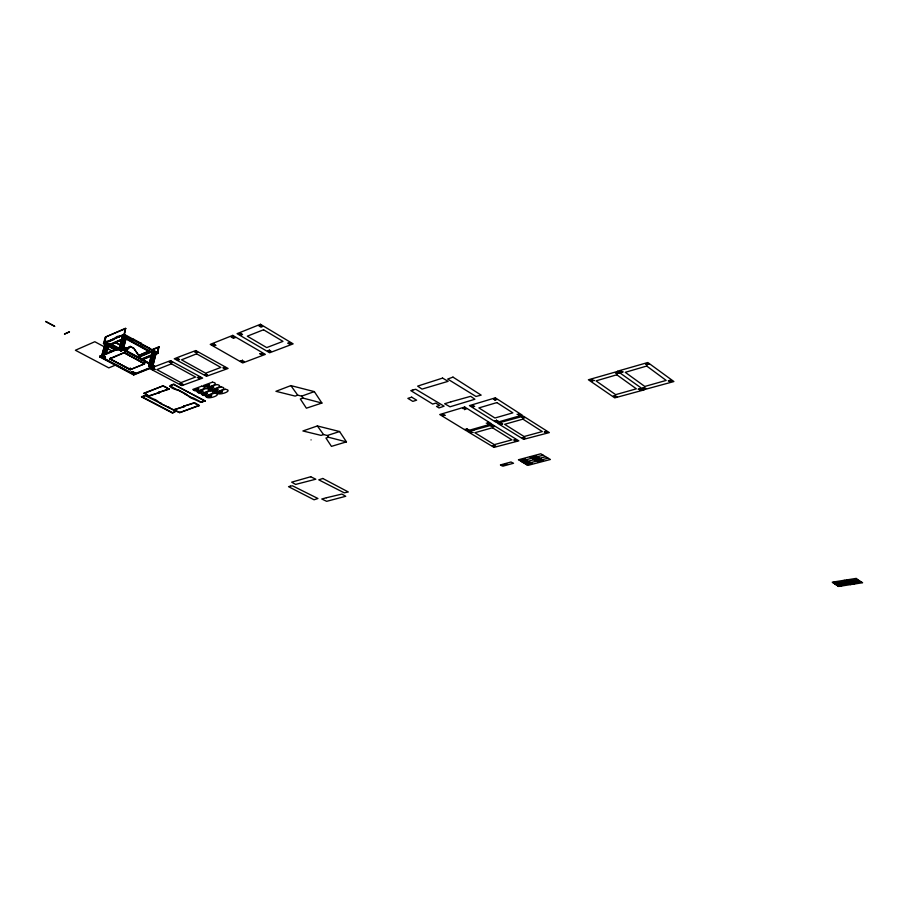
<?xml version="1.0" encoding="UTF-8"?>
<svg xmlns="http://www.w3.org/2000/svg" width="908" height="908" viewBox="0 0 908 908"><rect width="100%" height="100%" fill="white"/><g stroke="black" fill="none" stroke-linecap="round" stroke-linejoin="round"><path stroke-width="1.36" d="M130.128 368.285L130.162 369.613L130.457 368.33M130.23 368.364L130.162 369.613L109.834 358.751L111.06 358.138M462.637 408.464L464.419 408.714M466.508 408.884L464.737 408.623M464.964 429.234L466.701 429.495M468.732 429.654L467.007 429.405M469.515 432.015L471.241 432.265M473.272 432.435L471.547 432.174M486.223 423.151L487.971 423.4M490.036 423.571L488.288 423.31M493.498 399.361L494.985 399.577M496.789 399.69L495.303 399.475M517.049 414.32L518.513 414.536M513.519 440.005L515.233 440.255M520.25 414.922L518.786 414.718M517.231 440.675L515.506 440.425M311.081 439.892L311.035 439.915M202.734 401.711L205.072 400.825L200.85 402.392L193.007 398.68C190.26 398.703 185.368 392.744 185.289 394.549M196.457 404.446C197.059 403.64 204.005 408.634 194.278 403.039L183.632 406.285L194.38 402.653L196.82 403.958M200.85 402.392L202.825 401.325M193.007 398.68L193.642 398.09L200.94 402.006M184.426 406.262L173.825 409.837L184.324 406.648L183.722 405.899M173.825 409.837L179.636 412.652L198.988 405.354M204.981 401.211L173.939 384.538C163.985 385.276 176.3 390.644 178.138 389.782L185.924 393.959M177.503 390.383L178.138 389.782M141.5 396.898L172.35 412.981L176.141 411.301L145.462 395.718L141.5 396.898L145.564 395.332L153.543 399.032C156.221 398.975 161.204 404.854 161.284 403.095M174.166 411.676C174.291 412.936 174.54 410.529 176.243 410.927M176.606 411.29L179.739 412.266M173.939 384.538L205.072 400.825M160.671 403.674L168.445 407.306M168.355 407.692L168.967 407.113M169.263 388.772L158.525 392.54L169.16 389.157L163.224 385.786L144.088 393.13L148.855 395.865L159.343 392.528L148.753 396.251C146.948 396.319 146.426 393.709 146.245 394.935M171.896 384.958C172.021 386.286 172.282 383.766 174.041 384.141M143.986 393.516L163.224 385.786M163.122 386.184L166.107 387.33M150.887 366.128L150.365 364.539L152.465 365.493L152.317 366.548L152.533 365.72L151.137 365.515L150.728 367.104L154.655 352.247L155.949 352.849L155.983 352.213L154.587 352.009L151.137 367.014M152.703 361.452L153.77 357.48M153.622 351.918L153.906 352.758L152.249 352.735L154.712 353.904L153.895 351.26L150.149 365.368M152.646 366.594L156.199 352.667L154.474 352.418L154.201 351.578L154.008 352.349L152.283 352.1L148.64 365.799L152.646 366.594L156.199 352.667M158.106 349.671L158.866 346.822L157.799 353.439L155.2 354.495M158.389 349.557L157.629 352.406L153.736 354.006M154.281 366.719L154.496 365.901L120.378 347.412L99.948 356.095L99.721 356.912L133.703 374.959L154.281 366.719L120.14 348.241L99.721 356.912M139.662 356.867L150.546 352.383L150.762 351.566L125.406 337.663M148.708 366.026L152.283 352.1M149.184 365.016C148.776 367.434 149.037 363.699 150.592 365.22M152.714 351.748C152.419 353.076 152.964 350.783 154.122 351.941M154.201 351.578L150.365 366.049L150.092 365.209M154.36 351.328L153.792 351.668M141.943 359.557L142.159 358.751L152.431 354.54M152.328 354.949L142.545 358.955L142.329 359.761L152.601 355.561M140.717 344.314L141.217 343.383L140.717 344.314L158.015 352.622L154.11 354.211M149.15 348.956L149.65 348.025M132.579 372.439L133.26 371.69L133.59 374.051M133.26 371.69L132.897 373.324L131.104 372.848L132.92 372.689M133.499 372.348L134.883 372.552L134.736 373.585L134.963 372.779L133.578 372.575L133.646 374.209L132.795 371.622M133.578 372.575L133.351 373.392L135.065 373.642L133.465 372.984M133.703 374.959L133.919 374.141L154.496 365.901M133.385 372.757L135.099 373.006L133.272 373.165M130.253 369.284L109.913 358.91L130.139 369.692L144.383 363.915L124.203 352.542L144.588 363.643L124.112 352.871L124.351 352.236M131.183 373.075L131.217 372.45M131.649 372.087C131.24 374.471 131.501 370.782 133.033 372.291M131.104 372.848L132.818 373.097L133.09 371.94L132.523 372.28L133.181 374.141M132.42 338.809L124.226 334.303L123.987 335.131L132.193 339.637L132.693 338.695L141.217 343.383M132.193 339.637L132.693 338.695M122.659 349.364C122.103 351.782 123.59 348.184 121.229 349.149L120.503 348.377L121.4 351.09L120.208 349.047M126.371 335.937C127.302 336.618 122.092 335.994 123.057 335.461M121.093 350.216L122.852 350.477L126.587 336.403L124.839 336.142L124.521 335.268L124.362 336.074L122.614 335.824L118.766 349.659L120.616 350.147L124.555 335.903M122.852 350.477L126.587 336.403M118.857 349.898L122.614 335.824M119.334 348.876C118.914 351.317 119.186 347.537 120.753 349.081M124.51 331.613C127.585 324.394 123.545 331.534 125.179 331.704L120.276 349.217M120.14 348.241L120.378 347.412M115.668 350.216L103.478 343.644L123.874 334.791L124.793 331.488M124.521 335.268L120.526 349.921L118.766 349.659M119.107 337.243C116.269 336.845 127.12 334.428 124.112 335.358M120.923 351.01L125.032 335.971L124.702 337.027M121.4 351.09L121.207 349.807L122.875 349.818L121.116 349.569L120.798 348.695L120.639 349.501L118.88 349.239L121.513 350.67M123.749 342.622L124.861 338.605M112.263 347.435C113.704 349.228 105.668 342.861 103.716 342.827C106.134 340.023 110.072 342.089 108.744 340.636M103.319 356.469L101.912 356.265L103.41 356.708L103.512 358.376L103.887 356.776L105.294 356.98L105.056 357.797L105.203 356.742L103.523 355.857L102.82 356.606M105.589 352.724L106.713 348.74M108.937 343.474L108.915 344.109L107.541 343.269L103.557 357.366M107.099 342.815L106.951 343.61L105.226 343.36L101.355 357.048L105.385 357.843L105.419 357.207L103.682 356.957M106.622 353.45L109.153 343.928L107.416 343.678M117.972 348.604L110.753 344.7L110.98 343.882L121.797 339.217M113.829 338.434C113.16 340.75 116.428 335.54 118.948 336.21M103.478 343.644L105.328 337.129L125.429 328.31M104.783 339.853L105.589 337.004L125.826 328.537M104.102 343.031L104.908 340.182M105.986 337.22L104.375 342.918L116.167 349.285M101.446 357.275L105.226 343.36M101.912 356.265L101.685 357.094M107.065 343.201L105.555 343.406M106.633 342.747L103.092 357.298L106.803 342.509L107.155 342.986M104.182 353.995L107.155 343.428L105.668 342.997M103.887 356.776L103.921 358.285M104.647 354.063L107.621 343.496L109.028 343.701M103.512 358.376L104.091 358.024L103.058 355.788M105.124 352.656L107.371 344.7L107.042 343.837L105.317 343.587M109.913 358.91L124.294 352.679M141.954 359.965L133.873 348.366L130.457 346.504L124.419 349.716M133.873 348.366L130.128 346.447L123.238 350.238M125.52 351.067L130.128 346.447M124.112 352.871L124.68 352.293M125.849 351.112L130.457 346.504M109.834 358.751L110.901 357.888M124.226 334.303L103.591 343.235L117.268 350.34M124.112 334.712L118.835 336.618M108.915 341.669L113.988 339.467M121.683 339.626L110.867 344.291L118.085 348.195M110.753 344.7L121.57 340.035M140.819 343.905L123.874 334.791M109.777 358.592L124.203 352.542M148.867 350.953L139.253 355.289M151.375 349.921L158.866 346.822M116.644 364.641L108.801 367.876L75.387 350.25L94.818 341.726L104.772 347.083M138.992 355.403L149.252 351.158M151.749 350.125L159.241 347.038M138.674 356.56L150.762 351.566M139.775 356.458L150.649 351.975L125.293 338.071M142.431 359.364L152.215 355.357M154.008 354.619L157.901 353.03L132.466 339.513M130.139 369.692L144.644 363.802L143.918 362.678M314.338 391.62L290.866 385.605L275.941 391.314L295.145 396.092L297.688 395.139L301.638 396.149L314.338 391.62L321.909 403.05L306.393 408.191L300.321 398.975L302.966 398.079L321.909 403.05M170 386.365L172.145 385.548M172.35 412.981L174.415 412.232M179.636 412.652L198.897 405.74M339.581 431.538L317.369 425.954L302.909 430.971L321.091 435.397L323.554 434.569L327.3 435.5L339.581 431.538L346.447 441.867L331.443 446.373L325.949 438.042L328.503 437.259L346.447 441.867M617.758 371.372L588.407 379.771L614.75 397.874L643.965 389.929L617.508 371.202L647.824 362.519L673.906 381.542L643.738 389.759M530.715 457.36L536.628 455.986L530.896 457.473M531.668 458.245L520.851 461.207L521.748 461.763L527.582 460.413L521.93 461.877L524.12 463.205L529.954 461.877L524.302 463.318L526.481 464.658L532.133 463.216M543.154 455.271L531.464 458.12L532.531 458.188M533.087 458.835L539 457.473L533.28 458.949M523.36 462.456L534.04 459.709M534.699 459.539L545.526 456.747M535.459 460.299L541.372 458.937L535.652 460.413M525.721 463.909L536.401 461.173M537.071 461.003L547.887 458.234M537.82 461.763L543.552 460.299M832.897 582.618L838.969 581.767L833.022 582.698M844.826 580.723L850.978 579.86L844.962 580.814M834.565 583.731L840.638 582.891L834.69 583.821M846.494 581.858L852.635 580.995L846.619 581.949M836.223 584.854L842.295 584.003L836.359 584.934M848.151 582.981L854.292 582.13L848.276 583.072M837.88 585.966L843.952 585.127L838.016 586.046M849.797 584.105L855.938 583.254L849.922 584.196M144.644 363.802L143.736 362.871M133.93 348.524L141.727 359.999M647.177 364.04L645.52 363.972L647.12 364.199M647.506 364.085L649.106 364.324L647.461 364.244M621.242 371.656L619.619 371.588L621.197 371.815M621.571 371.701L623.149 371.928L621.526 371.86M617.168 372.848L615.204 372.734L617.122 373.006M617.497 372.904L619.415 373.177L617.451 373.052M669.911 380.883L668.277 380.804L669.854 381.031M670.229 380.929L671.807 381.156L670.183 381.088M592.073 380.225L590.143 380.1L592.039 380.373M592.391 380.27L594.286 380.543L592.356 380.418M644.09 388.136L642.489 388.068L644.033 388.284M644.408 388.181L645.963 388.408L644.362 388.34M640.038 389.282L638.097 389.157L639.992 389.43M640.356 389.328L642.24 389.6L640.31 389.475M615.034 396.308L613.127 396.183L614.988 396.444M615.352 396.353L617.213 396.614L615.306 396.49M123.136 335.699L126.45 336.176M122.694 336.062L125.225 337.254L124.918 336.38L126.677 336.641M124.725 336.562L126.552 337.05L124.805 336.8M107.507 343.905L109.153 343.928M107.303 344.541L107.882 344.2L107.269 342.577M152.794 351.975L154.19 352.179L150.728 367.104M152.362 352.338L154.088 352.588L154.36 353.428M156.278 352.906L154.303 353.269M119.413 349.115L120.843 349.319M122.75 349.591L121.32 349.387L120.866 350.851L124.702 335.018M121.002 349.989L122.762 350.238M472.909 406.046L471.434 405.831L472.886 406.182M473.204 406.092L474.657 406.444L473.193 406.228M103.342 356.106L103.977 358.444M523.042 417.442L521.578 417.226L523.019 417.578M523.337 417.487L524.801 417.703L523.314 417.623M103.206 356.889L101.469 356.64L103.296 357.116M103.762 357.185L105.419 357.207M101.355 357.048L105.385 357.843M149.264 365.243L150.66 365.447M148.64 365.799L152.567 366.367M496.449 420.847L495.008 420.642L496.438 420.983M496.744 420.892L498.197 421.096L496.733 421.028M443.127 414.956L441.367 414.695L443.127 415.092M443.422 415.001L445.181 415.387L443.422 415.138M500.989 423.696L499.548 423.491L500.966 423.832M501.284 423.741L502.726 423.957L501.273 423.877M545.685 431.992L544.221 431.913L545.663 432.117M545.98 432.038L547.422 432.242L545.958 432.163M131.728 372.303L133.113 372.507M131.297 372.666L132.999 372.916M492.533 426.102L490.785 425.852L492.511 426.227M492.828 426.147L494.554 426.533L492.806 426.272M523.678 437.962L522.27 437.758L523.655 438.099M523.973 438.008L525.391 438.212L523.95 438.133M493.997 446.032L492.295 445.783L493.986 446.157M494.281 446.066L495.984 446.316L494.27 446.191M168.877 407.499L176.141 411.301M141.603 396.512L172.441 412.595M144.088 393.13L146.608 394.447M173.916 409.451L176.697 410.915M158.628 392.154L159.343 392.528M158.525 392.54L159.241 392.914M183.632 406.285L184.324 406.648M99.948 356.095L133.919 374.141M166.278 387.625L169.16 389.157M178.036 390.179L185.822 394.344M170.102 385.979L177.593 389.986M185.38 394.151L193.098 398.283M107.258 348.411L112.229 351.09M112.308 348.139L115.94 350.102M108.631 341.045L113.716 338.843M110.98 343.882L119.402 348.434M115.214 342.237L120.026 344.847M123.624 346.799L127.233 348.763M115.305 342.543L120.287 345.256M122.784 346.606L126.518 348.638M125.179 338.48L150.546 352.383M140.933 343.496L149.377 348.139M149.434 348.842L157.799 353.439M501.522 465.577L502.941 466.156L513.519 463.25L511 462.002L500.433 464.919L501.329 465.464L506.857 464.033M521.181 461.128L519.546 460.413L525.21 458.949L519.365 460.299L518.468 459.754L540.782 453.784L550.384 459.493L528.081 465.35L526.674 464.771M529.807 456.803L531.793 458.029M532.19 458.279L534.176 459.505M534.562 459.743L536.537 460.969M536.934 461.207L538.898 462.422M834.282 583.254L832.261 582.187L856.278 578.385L857.583 579.588M835.939 584.377L833.93 583.311L857.935 579.531L859.229 580.723M837.596 585.49L835.598 584.434L859.592 580.666L860.875 581.846M844.202 580.303L845.586 581.245M845.859 581.426L847.243 582.369M847.516 582.561L848.901 583.492M849.173 583.685L850.546 584.616M845.518 581.483L846.211 581.37M847.175 582.607L847.868 582.505M848.821 583.731L849.525 583.628M317.369 425.954L323.554 434.569M290.866 385.605L297.688 395.139M327.3 435.5L328.503 437.259M301.638 396.149L302.966 398.079M106.508 343.156L106.838 344.019L105.203 343.996L107.723 345.176L107.394 344.314L109.119 344.563L106.985 343.224M106.803 342.509L107.836 344.768M132.625 371.871L133.646 374.209M135.099 373.006L135.065 373.642M124.226 334.95L125.111 337.674M123.942 335.608L124.248 336.493L122.501 336.232L124.328 336.72L124.646 337.606M150.91 366.344L151.193 367.173M153.895 351.26L154.417 352.86L156.165 353.314L154.439 353.053L154.712 353.904M443.172 414.161L443.376 415.921L443.172 414.161M464.499 407.771L464.658 409.576L464.499 407.771M466.78 428.599L466.928 430.301L466.78 428.599M472.966 405.377L473.136 406.897L472.966 405.377M471.331 431.379L471.468 433.071L471.331 431.379M488.084 422.481L488.175 424.229L488.084 422.481M495.087 398.748L495.201 400.303L495.087 398.748M492.624 425.319L492.715 427.055L492.624 425.319M496.528 420.2L496.653 421.675L496.528 420.2M494.088 445.295L494.179 446.929L494.088 445.295M501.08 423.06L501.182 424.513L501.08 423.06M518.616 413.878L518.684 415.376L518.616 413.878M515.358 439.506L515.392 441.174L515.358 439.506M523.144 416.783L523.212 418.282L523.144 416.783M523.791 437.35L523.848 438.757L523.791 437.35M545.81 431.357L545.833 432.798L545.81 431.357M592.3 379.328L591.812 381.269L592.3 379.328M147.663 356.855L147.062 357.468L147.663 356.855M617.429 371.928L616.873 373.926L617.429 371.928M621.458 370.907L620.981 372.564L621.458 370.907M615.284 395.434L614.75 397.307L615.284 395.434M647.415 363.268L646.882 364.971L647.415 363.268M640.31 388.397L639.709 390.304L640.31 388.397M644.317 387.41L643.806 389.01L644.317 387.41M670.172 380.134L669.593 381.78L670.172 380.134M45.661 321.489L54.639 326.29L45.661 321.489M69.428 331.84L64.525 334.076L69.428 331.84M120.253 347.821L99.835 356.504L133.805 374.55L154.394 366.31L120.253 347.821M154.848 366.548L149.763 368.58L181.827 385.616L202.643 378.08L170.466 360.658L154.848 366.548M179.557 356.662L174.279 358.774L206.502 376.287L228.067 368.466L195.742 350.556L179.557 356.662M232.754 335.381L210.225 344.393L242.708 362.939L265.352 354.381L232.754 335.381M260.46 324.292L237.045 333.667L269.653 352.758L293.159 343.871L260.46 324.292M171.43 363.824L156.857 369.613L180.93 382.631L195.561 377.058L171.43 363.824M196.616 353.825L181.509 359.829L205.685 373.199L220.86 367.422L196.616 353.825M263.547 329.763L247.294 336.187L266.702 347.594L282.99 341.363L263.547 329.763M201.701 386.161L192.768 389.475L193.824 390.292L198.909 388.738L194.187 390.485C196.968 392.301 210.35 387.387 201.701 386.161M212.427 382.166L203.358 385.537L204.413 386.365L209.566 384.776L204.765 386.558C207.557 388.397 221.132 383.414 212.427 382.166M205.991 388.499L197.059 391.791L198.103 392.608L203.188 391.064L198.466 392.801C201.236 394.605 214.617 389.725 205.991 388.499M216.728 384.527L207.66 387.886L208.704 388.703L213.857 387.126L209.056 388.896C211.836 390.724 225.411 385.786 216.728 384.527M210.27 390.826L201.326 394.106L202.371 394.912L207.455 393.38L202.722 395.105C205.492 396.898 218.873 392.063 210.27 390.826M221.007 386.887L211.939 390.213L212.971 391.03L218.124 389.475L213.323 391.223C216.093 393.039 229.667 388.147 221.007 386.887M214.526 393.141L205.583 396.399L206.615 397.205L211.7 395.672L206.967 397.398C209.714 399.179 223.107 394.39 214.526 393.141M225.275 389.237L216.195 392.54L217.216 393.357L222.381 391.802L217.579 393.55C220.338 395.343 233.912 390.508 225.275 389.237M442.571 378.091L417.623 386.127L422.027 389.101L448.098 381.337L442.571 378.091M413.129 389.884L410.813 390.633L432.696 404.06L435.806 403.107L439.654 405.479L436.544 406.421L439.018 407.942L444.08 406.171L415.785 389.282L413.129 389.884M452.979 377.115L447.678 379.056L475.974 396.467L481.149 395.128L452.979 377.115M411.676 397.171L407.885 398.374L412.811 401.37L416.613 400.178L411.676 397.171M450.947 401.813L444.659 403.742L450.005 406.795L474.907 399.248L470.673 396.319L450.947 401.813M464.714 407.034L439.744 414.536L466.712 430.982L491.648 423.866L464.714 407.034M495.348 397.84L469.459 405.615L496.392 422.515L522.236 415.149L495.348 397.84M496.858 402.596L478.902 407.919L494.928 418.009L512.85 412.845L496.858 402.596M616.804 374.788L596.023 380.872L615.669 394.662L636.372 388.828L616.804 374.788M646.723 366.038L625.249 372.325L644.793 386.456L666.188 380.418L646.723 366.038M474.089 429.961L467.926 431.72L493.975 447.372L518.831 440.845L492.828 424.853L474.089 429.961M503.985 421.46L497.595 423.276L523.598 439.347L549.34 432.583L523.405 416.159L503.985 421.46M310.718 476.745L291.684 482.159L295.622 484.418L315.802 479.208L310.718 476.745M492.476 427.747L474.861 432.73L494.327 444.636L511.919 439.847L492.476 427.747M522.917 419.133L504.655 424.297L524.075 436.532L542.303 431.561L522.917 419.133M290.367 486.166L288.551 486.677L314.054 499.775L317.925 498.503L292.478 485.803L290.367 486.166M322.794 478.482L318.787 479.844L344.234 492.828L348.309 491.977L322.794 478.482M326.426 497.754L321.772 499.003L326.664 501.329L345.721 496.279L341.93 494.066L326.426 497.754M534.506 459.414L533.836 459.584L534.506 459.414M536.866 460.878L536.208 461.048L536.866 460.878M861.238 581.801L837.255 585.546L838.64 586.466L862.6 582.743L861.238 581.801M260.902 325.404L259.109 326.12L261.22 327.152L261.084 326.403L262.56 326.619L260.902 325.404M240.892 333.395L239.156 334.087L241.244 335.097L241.097 334.371L242.549 334.587L240.892 333.395M289.504 342.52L287.711 343.201L289.754 344.2L289.652 343.485L291.105 343.689L289.504 342.52M233.186 336.289L232.902 337.106L231.165 337.095L233.628 338.321L233.435 337.424L235.229 337.685L233.379 337.186L233.186 336.289M269.426 350.147L267.678 350.806L269.71 351.793L269.597 351.09L271.027 351.294L269.426 350.147M213.936 343.973L213.664 344.779L211.961 344.756L214.413 345.959L214.197 345.085L215.968 345.346L214.14 344.847L213.936 343.973M261.708 352.906L261.391 353.7L259.677 353.677L262.06 354.858L261.901 353.995L263.661 354.256L261.867 353.768L261.708 352.906M196.162 351.248L194.528 351.907L196.593 352.871L196.412 352.179L197.819 352.383L196.162 351.248M242.368 360.249L242.084 361.021L240.393 360.998L242.776 362.156L242.595 361.316L244.331 361.566L242.549 361.089L242.368 360.249M177.889 358.546L176.3 359.182L178.354 360.124L178.161 359.443L179.557 359.647L177.889 358.546M224.514 367.207L222.869 367.819L224.889 368.761L224.73 368.092L226.115 368.296L224.514 367.207M170.84 361.18L170.636 361.94L168.99 361.917L171.419 363.064L171.158 362.235L172.872 362.485L170.84 361.18M150.671 364.868L150.478 365.64L148.742 365.379L150.83 366.696L151.023 365.924L152.76 366.185L150.671 364.868M206.161 374.175L204.561 374.777L206.559 375.696L206.388 375.038L207.762 375.242L206.161 374.175M153.236 368.217L153.043 368.954L151.352 368.716L153.384 369.987L153.577 369.238L155.257 369.488L153.236 368.217M199.079 376.695L198.841 377.422L197.218 377.399L199.578 378.511L199.363 377.705L201.043 377.955L199.079 376.695M181.384 383.414L181.169 384.141L179.568 384.107L181.906 385.196L181.679 384.413L183.337 384.651L181.384 383.414"/></g></svg>
